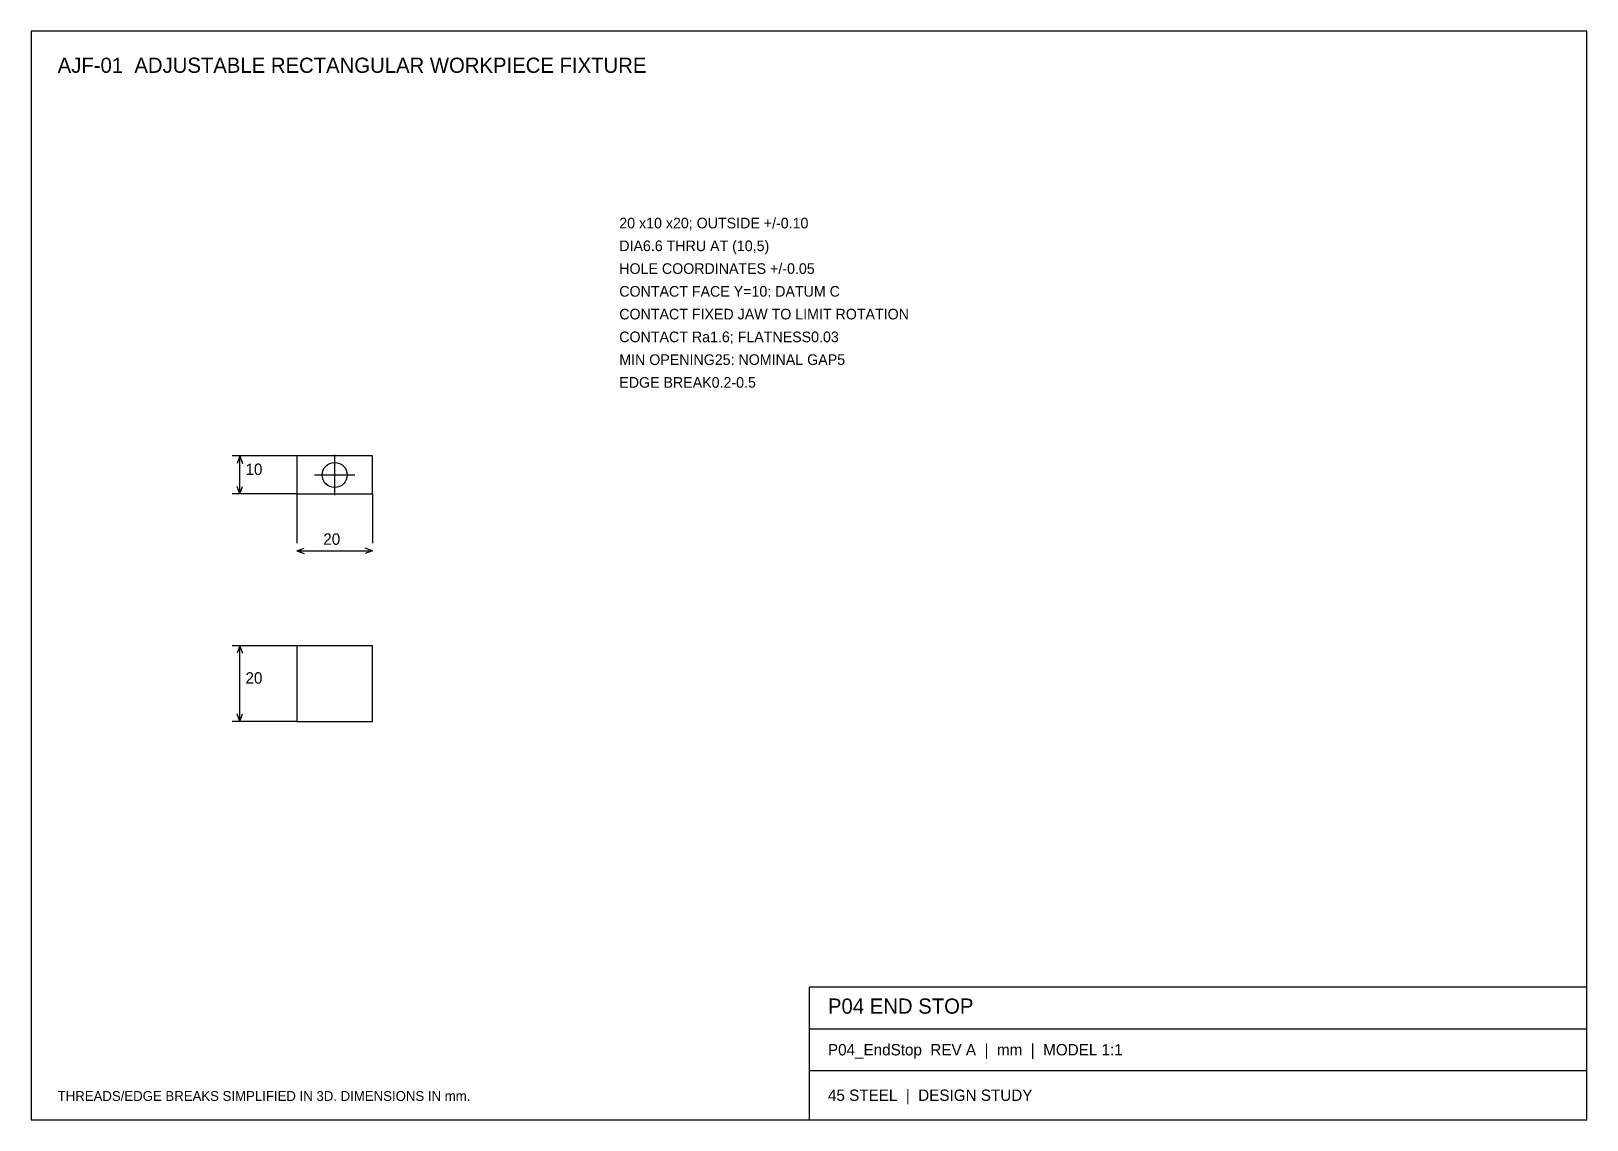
# Model space of a CAD drawing. Extents: x 5 to 415, y 5 to 292.
import ezdxf

# ---------------------------------------------------------------- set-up
doc = ezdxf.new("R2010")
doc.units = 0
for name, color, linetype in [('CENTER', 3, 'CONTINUOUS'), ('DIM', 2, 'CONTINUOUS'), ('FRAME', 7, 'CONTINUOUS'), ('OUTLINE', 7, 'CONTINUOUS'), ('TEXT', 7, 'CONTINUOUS')]:
    doc.layers.add(name, color=color, linetype=linetype)

msp = doc.modelspace()

# ---------------------------------------------------------------- linework, layer by layer
at = {"layer": 'CENTER'}
for p, q in [((85, 169.7), (85, 180.3)), ((79.7, 175), (90.3, 175))]:
    msp.add_line(p, q, dxfattribs=at)
at = {"layer": 'DIM'}
for p, q in [((75, 180), (58, 180)), ((60, 180), (59.3, 178)), ((60, 170), (60, 180)), ((60, 180), (60.7, 178)), ((75, 170), (58, 170)), ((60, 170), (59.3, 172)), ((60, 170), (60.7, 172)), ((75, 170), (75, 157)), ((95, 170), (95, 157)), ((75, 155), (77, 155.7)), ((75, 155), (95, 155)), ((75, 155), (77, 154.3)), ((95, 155), (93, 155.7)), ((95, 155), (93, 154.3)), ((75, 130), (58, 130)), ((60, 130), (59.3, 128)), ((60, 110), (60, 130)), ((60, 130), (60.7, 128)), ((60, 110), (59.3, 112)), ((60, 110), (60.7, 112)), ((75, 110), (58, 110))]:
    msp.add_line(p, q, dxfattribs=at)
at = {"layer": 'FRAME'}
for p, q in [((415, 292), (5, 292)), ((5, 292), (5, 5)), ((415, 5), (415, 292)), ((415, 40), (210, 40)), ((210, 40), (210, 5)), ((415, 5), (415, 40)), ((210, 29), (415, 29)), ((210, 18), (415, 18)), ((5, 5), (415, 5)), ((210, 5), (415, 5))]:
    msp.add_line(p, q, dxfattribs=at)
at = {"layer": 'OUTLINE'}
for p, q in [((95, 180), (75, 180)), ((75, 180), (75, 170)), ((95, 170), (95, 180)), ((75, 170), (95, 170)), ((95, 130), (75, 130)), ((75, 130), (75, 110)), ((95, 110), (95, 130)), ((75, 110), (95, 110))]:
    msp.add_line(p, q, dxfattribs=at)
msp.add_circle((85, 175), 3.3, dxfattribs=at)

# ---------------------------------------------------------------- texts
at = {"layer": 'DIM'}
for s, p in [('10', (61.5, 175)), ('20', (82, 156.6)), ('20', (61.5, 120))]:
    msp.add_text(s, height=3, dxfattribs=at).set_placement(p)
at = {"layer": 'TEXT'}
for s, height, p in [('AJF-01  ADJUSTABLE RECTANGULAR WORKPIECE FIXTURE', 4, (12, 281)), ('20 x10 x20; OUTSIDE +/-0.10', 2.8, (160, 240)), ('DIA6.6 THRU AT (10,5)', 2.8, (160, 234)), ('HOLE COORDINATES +/-0.05', 2.8, (160, 228)), ('CONTACT FACE Y=10: DATUM C', 2.8, (160, 222)), ('CONTACT FIXED JAW TO LIMIT ROTATION', 2.8, (160, 216)), ('CONTACT Ra1.6; FLATNESS0.03', 2.8, (160, 210)), ('MIN OPENING25: NOMINAL GAP5', 2.8, (160, 204)), ('EDGE BREAK0.2-0.5', 2.8, (160, 198)), ('P04 END STOP', 4, (215, 33)), ('P04_EndStop  REV A  |  mm  |  MODEL 1:1', 3, (215, 22)), ('THREADS/EDGE BREAKS SIMPLIFIED IN 3D. DIMENSIONS IN mm.', 2.6, (12, 10)), ('45 STEEL  |  DESIGN STUDY', 3, (215, 10))]:
    msp.add_text(s, height=height, dxfattribs=at).set_placement(p)

doc.saveas('drawing.dxf')
